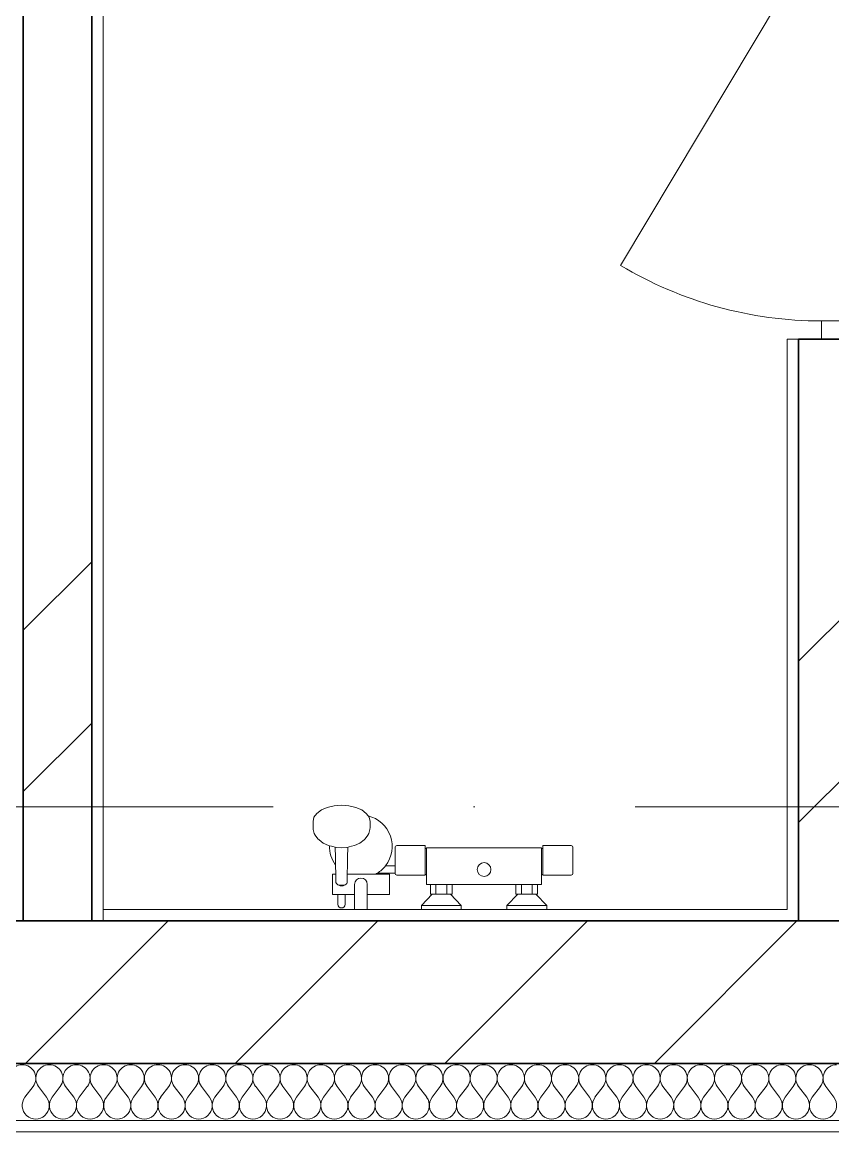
# Model space of a CAD drawing. Header units: millimetres. Extents: x -34838 to 729576, y -214038 to 121482.
# Drawn here: x 539680 to 541102, y -98308 to -96362 of the extents above; entities that cross this region are included whole.
import ezdxf
from ezdxf.enums import TextEntityAlignment as Align

# ---------------------------------------------------------------- set-up
doc = ezdxf.new("R2010")
doc.units = ezdxf.units.MM
doc.header["$MEASUREMENT"] = 0
doc.linetypes.add('Штрихпунктирная', pattern=[1340.555525, 705.555534, -352.777767, 0, -282.222223])
for name, color, linetype in [('А _ ОСІ КООРДИНАЦІЙНІ.3D', 7, 'Continuous'), ('АБ _ 0 _ СТІНИ _ НАВІСНІ .3D', 7, 'Continuous'), ('АБ _ 0 _ СТІНИ _ ПЕРЕГОРОДКИ.3D', 7, 'Continuous'), ('АП _ 0 _ ОБЛАДНАННЯ (НИЖНЄ).3D', 7, 'Continuous'), ('АП _ ТЕП _ ЗОНИ ПРИМІЩЕНЬ .3D', 7, 'Continuous'), ('Двери ARCHICAD', 7, 'Continuous')]:
    doc.layers.add(name, color=color, linetype=linetype)
for name, color, linetype, lineweight in [('А _ ОСІ КООРДИНАЦІЙНІ.3D_Ном._пера__105', 7, 'Continuous', 13), ('А _ ОСІ КООРДИНАЦІЙНІ.3D_Ном._пера__25', 7, 'Continuous', 0), ('АБ _ 0 _ СТІНИ _ НАВІСНІ .3D_Ном._пера__171', 7, 'Continuous', 13), ('АБ _ 0 _ СТІНИ _ НАВІСНІ .3D_Ном._пера__27', 7, 'Continuous', 35), ('АБ _ 0 _ СТІНИ _ НАВІСНІ .3D_Ном._пера__67', 7, 'Continuous', 15), ('АБ _ 0 _ СТІНИ _ НАВІСНІ .3D_Ном._пера__87', 7, 'Continuous', 13), ('АБ _ 0 _ СТІНИ _ ПЕРЕГОРОДКИ.3D_Ном._пера__27', 7, 'Continuous', 35), ('АБ _ 0 _ СТІНИ _ ПЕРЕГОРОДКИ.3D_Ном._пера__87', 7, 'Continuous', 13), ('АП _ 0 _ ОБЛАДНАННЯ (НИЖНЄ).3D_Ном._пера__75', 7, 'Continuous', 13), ('Двери ARCHICAD_Ном._пера__1', 7, 'Continuous', 13), ('Двери ARCHICAD_Ном._пера__23', 7, 'Continuous', 20), ('Двери ARCHICAD_Ном._пера__27', 7, 'Continuous', 35), ('Двери ARCHICAD_Ном._пера__3', 7, 'Continuous', 15), ('Двери ARCHICAD_Ном._пера__87', 7, 'Continuous', 13)]:
    doc.layers.add(name, color=color, linetype=linetype, lineweight=lineweight)
doc.styles.add('СГЕНЕРИР_СТИЛЬ_1', font='Arial.ttf')
pattern_1 = [(45, (518441.8, -97737.7), (-707.107, 707.107), []), (45, (518300.3, -97596.3), (-707.107, 707.107), [])]

# ---------------------------------------------------------------- blocks, each defined once
blk = doc.blocks.new('Стена_75_1', base_point=(539741.8, -93977.7))
at = {"layer": 'АБ _ 0 _ СТІНИ _ ПЕРЕГОРОДКИ.3D', "linetype": 'Continuous', "lineweight": 0, "true_color": 0x000000}
h = blk.add_hatch(dxfattribs=at)
h.set_pattern_fill('М___ЦЕГЛА_ОБЛИЧКУВАЛЬНА__3B', color=18, style=0, pattern_type=2)
h.set_pattern_definition(pattern_1)
h.paths.add_polyline_path([(539681.8, -96047.7), (539681.8, -97917.7), (539801.8, -97917.7), (539801.8, -96047.7)])
h = blk.add_hatch(dxfattribs=at)
h.set_pattern_fill('М___ЦЕГЛА_ОБЛИЧКУВАЛЬНА__3B', color=18, style=0, pattern_type=2)
h.set_pattern_definition(pattern_1)
h.paths.add_polyline_path([(539801.8, -97917.7), (539681.8, -97917.7), (539681.8, -97937.7), (539801.8, -97937.7)])
at = {"layer": 'АБ _ 0 _ СТІНИ _ НАВІСНІ .3D_Ном._пера__27', "color": 7, "linetype": 'Continuous', "lineweight": 35}
for p, q in [((539681.8, -97917.7), (539681.8, -97937.7)), ((539801.8, -97937.7), (539801.8, -97917.7)), ((539681.8, -97937.7), (539801.8, -97937.7))]:
    blk.add_line(p, q, dxfattribs=at)
at = {"layer": 'АБ _ 0 _ СТІНИ _ ПЕРЕГОРОДКИ.3D_Ном._пера__27', "color": 7, "linetype": 'Continuous', "lineweight": 35}
for p, q in [((539681.8, -96047.7), (539681.8, -97917.7)), ((539801.8, -97917.7), (539801.8, -96047.7))]:
    blk.add_line(p, q, dxfattribs=at)
at = {"layer": 'АБ _ 0 _ СТІНИ _ ПЕРЕГОРОДКИ.3D_Ном._пера__87', "color": 7, "linetype": 'Continuous', "lineweight": 13, "flags": 128}
blk.add_lwpolyline([(539821.8, -97917.7), (539821.8, -96067.7)], dxfattribs=at)
blk = doc.blocks.new('*X343', base_point=(518441.8, -97737.7))
at = {"layer": 'АБ _ 0 _ СТІНИ _ НАВІСНІ .3D_Ном._пера__171', "color": 7, "linetype": 'Continuous', "lineweight": 13}
for p, q in [((539684.6, -98247.2), (539698.9, -98228.2)), ((539722.7, -98247.2), (539708.4, -98228.2)), ((539732.2, -98247.2), (539746.5, -98228.2)), ((539770.3, -98247.2), (539756, -98228.2)), ((539779.9, -98247.2), (539794.1, -98228.2)), ((539818, -98247.2), (539803.7, -98228.2)), ((539827.5, -98247.2), (539841.8, -98228.2)), ((539865.6, -98247.2), (539851.3, -98228.2)), ((539875.1, -98247.2), (539889.4, -98228.2)), ((539913.2, -98247.2), (539898.9, -98228.2)), ((539922.7, -98247.2), (539937, -98228.2)), ((539960.8, -98247.2), (539946.5, -98228.2)), ((539970.3, -98247.2), (539984.6, -98228.2)), ((540008.4, -98247.2), (539994.1, -98228.2)), ((540018, -98247.2), (540032.2, -98228.2)), ((540056, -98247.2), (540041.8, -98228.2)), ((540065.6, -98247.2), (540079.9, -98228.2)), ((540103.7, -98247.2), (540089.4, -98228.2)), ((540113.2, -98247.2), (540127.5, -98228.2)), ((540151.3, -98247.2), (540137, -98228.2)), ((540160.8, -98247.2), (540175.1, -98228.2)), ((540198.9, -98247.2), (540184.6, -98228.2)), ((540208.4, -98247.2), (540222.7, -98228.2)), ((540246.5, -98247.2), (540232.2, -98228.2)), ((540256, -98247.2), (540270.3, -98228.2)), ((540294.1, -98247.2), (540279.9, -98228.2)), ((540303.7, -98247.2), (540318, -98228.2)), ((540341.8, -98247.2), (540327.5, -98228.2)), ((540351.3, -98247.2), (540365.6, -98228.2)), ((540389.4, -98247.2), (540375.1, -98228.2)), ((540398.9, -98247.2), (540413.2, -98228.2)), ((540437, -98247.2), (540422.7, -98228.2)), ((540446.5, -98247.2), (540460.8, -98228.2)), ((540484.6, -98247.2), (540470.3, -98228.2)), ((540494.1, -98247.2), (540508.4, -98228.2)), ((540532.2, -98247.2), (540518, -98228.2)), ((540541.8, -98247.2), (540556, -98228.2)), ((540579.9, -98247.2), (540565.6, -98228.2)), ((540589.4, -98247.2), (540603.7, -98228.2)), ((540627.5, -98247.2), (540613.2, -98228.2)), ((540637, -98247.2), (540651.3, -98228.2)), ((540675.1, -98247.2), (540660.8, -98228.2)), ((540684.6, -98247.2), (540698.9, -98228.2)), ((540722.7, -98247.2), (540708.4, -98228.2)), ((540732.2, -98247.2), (540746.5, -98228.2)), ((540770.3, -98247.2), (540756, -98228.2)), ((540779.9, -98247.2), (540794.1, -98228.2)), ((540818, -98247.2), (540803.7, -98228.2)), ((540827.5, -98247.2), (540841.8, -98228.2)), ((540865.6, -98247.2), (540851.3, -98228.2)), ((540875.1, -98247.2), (540889.4, -98228.2)), ((540913.2, -98247.2), (540898.9, -98228.2)), ((540922.7, -98247.2), (540937, -98228.2)), ((540960.8, -98247.2), (540946.5, -98228.2)), ((540970.3, -98247.2), (540984.6, -98228.2)), ((541008.4, -98247.2), (540994.1, -98228.2)), ((541018, -98247.2), (541032.2, -98228.2)), ((541056, -98247.2), (541041.8, -98228.2)), ((541065.6, -98247.2), (541079.9, -98228.2)), ((541103.7, -98247.2), (541089.4, -98228.2))]:
    blk.add_line(p, q, dxfattribs=at)
for centre, start, end in [((539679.9, -98213.9), 90, 216.8699), ((539679.9, -98213.9), 323.1301, 90), ((539727.5, -98213.9), 90, 216.8699), ((539727.5, -98213.9), 323.1301, 90), ((539775.1, -98213.9), 90, 216.8699), ((539775.1, -98213.9), 323.1301, 90), ((539822.7, -98213.9), 90, 216.8699), ((539822.7, -98213.9), 323.1301, 90), ((539870.3, -98213.9), 90, 216.8699), ((539870.3, -98213.9), 323.1301, 90), ((539918, -98213.9), 90, 216.8699), ((539918, -98213.9), 323.1301, 90), ((539965.6, -98213.9), 90, 216.8699), ((539965.6, -98213.9), 323.1301, 90), ((540013.2, -98213.9), 90, 216.8699), ((540013.2, -98213.9), 323.1301, 90), ((540060.8, -98213.9), 90, 216.8699), ((540060.8, -98213.9), 323.1301, 90), ((540108.4, -98213.9), 90, 216.8699), ((540108.4, -98213.9), 323.1301, 90), ((540156, -98213.9), 90, 216.8699), ((540156, -98213.9), 323.1301, 90), ((540203.7, -98213.9), 90, 216.8699), ((540203.7, -98213.9), 323.1301, 90), ((540251.3, -98213.9), 90, 216.8699), ((540251.3, -98213.9), 323.1301, 90), ((540298.9, -98213.9), 90, 216.8699), ((540298.9, -98213.9), 323.1301, 90), ((540346.5, -98213.9), 90, 216.8699), ((540346.5, -98213.9), 323.1301, 90), ((540394.1, -98213.9), 90, 216.8699), ((540394.1, -98213.9), 323.1301, 90), ((540441.8, -98213.9), 90, 216.8699), ((540441.8, -98213.9), 323.1301, 90), ((540489.4, -98213.9), 90, 216.8699), ((540489.4, -98213.9), 323.1301, 90), ((540537, -98213.9), 90, 216.8699), ((540537, -98213.9), 323.1301, 90), ((540584.6, -98213.9), 90, 216.8699), ((540584.6, -98213.9), 323.1301, 90), ((540632.2, -98213.9), 90, 216.8699), ((540632.2, -98213.9), 323.1301, 90), ((540679.9, -98213.9), 90, 216.8699), ((540679.9, -98213.9), 323.1301, 90), ((540727.5, -98213.9), 90, 216.8699), ((540727.5, -98213.9), 323.1301, 90), ((540775.1, -98213.9), 90, 216.8699), ((540775.1, -98213.9), 323.1301, 90), ((540822.7, -98213.9), 90, 216.8699), ((540822.7, -98213.9), 323.1301, 90), ((540870.3, -98213.9), 90, 216.8699), ((540870.3, -98213.9), 323.1301, 90), ((540918, -98213.9), 90, 216.8699), ((540918, -98213.9), 323.1301, 90), ((540965.6, -98213.9), 90, 216.8699), ((540965.6, -98213.9), 323.1301, 90), ((541013.2, -98213.9), 90, 216.8699), ((541013.2, -98213.9), 323.1301, 90), ((541060.8, -98213.9), 90, 216.8699), ((541060.8, -98213.9), 323.1301, 90), ((541108.4, -98213.9), 90, 216.8699), ((539703.7, -98261.5), 143.1301, 36.8699), ((539751.3, -98261.5), 143.1301, 36.8699), ((539798.9, -98261.5), 143.1301, 36.8699), ((539846.5, -98261.5), 143.1301, 36.8699), ((539894.1, -98261.5), 143.1301, 36.8699), ((539941.8, -98261.5), 143.1301, 36.8699), ((539989.4, -98261.5), 143.1301, 36.8699), ((540037, -98261.5), 143.1301, 36.8699), ((540084.6, -98261.5), 143.1301, 36.8699), ((540132.2, -98261.5), 143.1301, 36.8699), ((540179.9, -98261.5), 143.1301, 36.8699), ((540227.5, -98261.5), 143.1301, 36.8699), ((540275.1, -98261.5), 143.1301, 36.8699), ((540322.7, -98261.5), 143.1301, 36.8699), ((540370.3, -98261.5), 143.1301, 36.8699), ((540418, -98261.5), 143.1301, 36.8699), ((540465.6, -98261.5), 143.1301, 36.8699), ((540513.2, -98261.5), 143.1301, 36.8699), ((540560.8, -98261.5), 143.1301, 36.8699), ((540608.4, -98261.5), 143.1301, 36.8699), ((540656, -98261.5), 143.1301, 36.8699), ((540703.7, -98261.5), 143.1301, 36.8699), ((540751.3, -98261.5), 143.1301, 36.8699), ((540798.9, -98261.5), 143.1301, 36.8699), ((540846.5, -98261.5), 143.1301, 36.8699), ((540894.1, -98261.5), 143.1301, 36.8699), ((540941.8, -98261.5), 143.1301, 36.8699), ((540989.4, -98261.5), 143.1301, 36.8699), ((541037, -98261.5), 143.1301, 36.8699), ((541084.6, -98261.5), 143.1301, 36.8699)]:
    blk.add_arc(centre, 23.8, start, end, dxfattribs=at)
blk = doc.blocks.new('Стена_98_1', base_point=(538775.8, -98017.7))
at = {"layer": 'АБ _ 0 _ СТІНИ _ НАВІСНІ .3D', "linetype": 'Continuous', "lineweight": 0, "true_color": 0x000000}
h = blk.add_hatch(dxfattribs=at)
h.set_pattern_fill('М___ЦЕГЛА_ЗВИЧАЙНА_0001', color=18, style=0, pattern_type=2)
h.set_pattern_definition([(45, (518441.76, -97737.7), (-183.8478, 183.8478), [])])
h.paths.add_polyline_path([(538775.8, -97937.7), (538775.8, -98187.7), (546073.7, -98187.7), (546073.7, -98092.7), (546073.7, -97937.7)])
at = {"layer": 'АБ _ 0 _ СТІНИ _ НАВІСНІ .3D_Ном._пера__27', "color": 7, "linetype": 'Continuous', "lineweight": 35}
for p, q in [((539681.8, -97917.7), (539681.8, -97937.7)), ((539801.8, -97937.7), (539801.8, -97917.7)), ((541041.8, -97917.7), (541041.8, -97937.7)), ((539681.8, -97937.7), (538775.8, -97937.7)), ((539681.8, -97937.7), (539801.8, -97937.7)), ((541041.8, -97937.7), (539801.8, -97937.7)), ((541041.8, -97937.7), (541161.8, -97937.7)), ((538775.8, -98187.7), (546073.7, -98187.7))]:
    blk.add_line(p, q, dxfattribs=at)
at = {"layer": 'АБ _ 0 _ СТІНИ _ НАВІСНІ .3D_Ном._пера__67', "color": 7, "linetype": 'Continuous', "lineweight": 15}
blk.add_line((538775.8, -98287.7), (546073.7, -98287.7), dxfattribs=at)
at = {"layer": 'АБ _ 0 _ СТІНИ _ НАВІСНІ .3D_Ном._пера__87', "color": 7, "linetype": 'Continuous', "lineweight": 13, "flags": 128}
for points in [[(541021.8, -97917.7), (539821.8, -97917.7)], [(538775.8, -98307.7), (546073.7, -98307.7)]]:
    blk.add_lwpolyline(points, dxfattribs=at)
at = {"layer": 'АБ _ 0 _ СТІНИ _ НАВІСНІ .3D', "color": 7, "lineweight": 20}
blk.add_blockref('*X343', (518441.8, -97737.7), dxfattribs=at)
blk = doc.blocks.new('Металлическая Дверь 22_14')
at = {"layer": 'Двери ARCHICAD_Ном._пера__1', "color": 7, "linetype": 'Continuous', "lineweight": 13}
blk.add_arc((343, 0), 686, 149.1076, 180, dxfattribs=at)
at = {"layer": 'Двери ARCHICAD_Ном._пера__23', "color": 7, "linetype": 'Continuous', "lineweight": 20}
for p, q in [((-343, 0), (-375, 0)), ((-375, 0), (-375, -100)), ((-343, -100), (-343, 0)), ((375, 0), (343, 0)), ((343, 0), (343, -100)), ((375, -100), (375, 0)), ((-375, -100), (-343, -100)), ((343, -100), (375, -100))]:
    blk.add_line(p, q, dxfattribs=at)
at = {"layer": 'Двери ARCHICAD_Ном._пера__27', "color": 7, "linetype": 'Continuous', "lineweight": 35}
for p, q in [((-375, 0), (-375, 40)), ((-375, 0), (-375, 40)), ((375, 0), (375, 40)), ((375, 0), (375, 40)), ((-375, -80), (-375, 0)), ((-375, -80), (-375, 0)), ((375, -80), (375, 0)), ((375, -80), (375, 0))]:
    blk.add_line(p, q, dxfattribs=at)
at = {"layer": 'Двери ARCHICAD_Ном._пера__3', "color": 7, "linetype": 'Continuous', "lineweight": 15}
blk.add_line((343, 0), (-245.7, 352.2), dxfattribs=at)
at = {"layer": 'Двери ARCHICAD_Ном._пера__87', "color": 7, "linetype": 'Continuous', "lineweight": 13}
for p, q in [((-375, 60), (-418, 60)), ((-375, 60), (-418, 60)), ((-375, 40), (-375, 60)), ((-375, 40), (-375, 60)), ((375, 40), (375, 60)), ((375, 40), (375, 60)), ((375, 60), (418, 60)), ((375, 60), (418, 60)), ((-375, -100), (-375, -80)), ((-375, -100), (-375, -80)), ((375, -100), (375, -80)), ((375, -100), (375, -80)), ((-375, -100), (-418, -100)), ((-375, -100), (-418, -100)), ((375, -100), (418, -100)), ((375, -100), (418, -100))]:
    blk.add_line(p, q, dxfattribs=at)
blk = doc.blocks.new('Стена_101_1', base_point=(541101.8, -93977.7))
at = {"layer": 'АБ _ 0 _ СТІНИ _ ПЕРЕГОРОДКИ.3D', "linetype": 'Continuous', "lineweight": 0, "true_color": 0x000000}
h = blk.add_hatch(dxfattribs=at)
h.set_pattern_fill('М___ЦЕГЛА_ОБЛИЧКУВАЛЬНА__3B', color=18, style=0, pattern_type=2)
h.set_pattern_definition(pattern_1)
h.paths.add_polyline_path([(541041.8, -96917.7), (541041.8, -97917.7), (541161.8, -97917.7), (541161.8, -96917.7)])
h = blk.add_hatch(dxfattribs=at)
h.set_pattern_fill('М___ЦЕГЛА_ОБЛИЧКУВАЛЬНА__3B', color=18, style=0, pattern_type=2)
h.set_pattern_definition(pattern_1)
h.paths.add_polyline_path([(541161.8, -97917.7), (541041.8, -97917.7), (541041.8, -97937.7), (541161.8, -97937.7)])
at = {"layer": 'АБ _ 0 _ СТІНИ _ НАВІСНІ .3D_Ном._пера__27', "color": 7, "linetype": 'Continuous', "lineweight": 35}
for p, q in [((541041.8, -97917.7), (541041.8, -97937.7)), ((541041.8, -97937.7), (541161.8, -97937.7))]:
    blk.add_line(p, q, dxfattribs=at)
at = {"layer": 'АБ _ 0 _ СТІНИ _ ПЕРЕГОРОДКИ.3D_Ном._пера__27', "color": 7, "linetype": 'Continuous', "lineweight": 35}
for p, q in [((541041.8, -96917.7), (541041.8, -97917.7)), ((541081.8, -96917.7), (541041.8, -96917.7)), ((541161.8, -96917.7), (541081.8, -96917.7))]:
    blk.add_line(p, q, dxfattribs=at)
at = {"layer": 'АБ _ 0 _ СТІНИ _ ПЕРЕГОРОДКИ.3D_Ном._пера__87', "color": 7, "linetype": 'Continuous', "lineweight": 13}
for p, q in [((541021.8, -96917.7), (541021.8, -96960.7)), ((541041.8, -96917.7), (541021.8, -96917.7))]:
    blk.add_line(p, q, dxfattribs=at)
at = {"layer": 'АБ _ 0 _ СТІНИ _ ПЕРЕГОРОДКИ.3D_Ном._пера__87', "color": 7, "linetype": 'Continuous', "lineweight": 13, "flags": 128}
blk.add_lwpolyline([(541021.8, -96917.7), (541021.8, -97917.7)], dxfattribs=at)
at = {"layer": 'Двери ARCHICAD', "color": 7, "linetype": 'Continuous', "lineweight": 18, "zscale": 1000, "rotation": 90}
blk.add_blockref('Металлическая Дверь 22_14', (541081.8, -96542.7), dxfattribs=at)
blk = doc.blocks.new('Душевой Гарнитур 22')
at = {"layer": 'АП _ 0 _ ОБЛАДНАННЯ (НИЖНЄ).3D_Ном._пера__75', "color": 7, "linetype": 'Continuous', "lineweight": 13}
for p, q in [((-40, 0), (-110, 0)), ((-110, 0), (-110, -7)), ((-40, -7), (-40, 0)), ((110, 0), (40, 0)), ((40, 0), (40, -7)), ((110, -7), (110, 0)), ((-110, -7), (-91, -27)), ((-110, -7), (-40, -7)), ((-59, -27), (-40, -7)), ((40, -7), (59, -27)), ((40, -7), (110, -7)), ((91, -27), (110, -7)), ((227, 0), (205, 0)), ((205, 0), (205, -26)), ((227, -26), (227, 0)), ((243.5, -9), (243.5, -26)), ((256.5, -26), (256.5, -9)), ((-91, -27), (-94, -27)), ((-94, -27), (-94, -44)), ((-91, -27), (-59, -27)), ((-84.5, -27), (-84.5, -44)), ((-65.5, -27), (-65.5, -44)), ((-56, -27), (-59, -27)), ((-56, -44), (-56, -27)), ((59, -27), (56, -27)), ((56, -27), (56, -44)), ((59, -27), (91, -27)), ((65.5, -27), (65.5, -44)), ((84.5, -27), (84.5, -44)), ((94, -27), (91, -27)), ((94, -44), (94, -27)), ((205, -26), (166, -26)), ((166, -26), (166, -62)), ((205, -26), (205, -44)), ((243.5, -26), (227, -26)), ((227, -44), (227, -26)), ((227, -44), (227, -26)), ((243.5, -26), (256.5, -26)), ((266, -26), (256.5, -26)), ((266, -62), (266, -26)), ((-94, -44), (-101, -44)), ((-101, -44), (-101, -61)), ((-94, -44), (-56, -44)), ((56, -44), (-56, -44)), ((56, -44), (94, -44)), ((101, -44), (94, -44)), ((101, -61), (101, -44)), ((239.5, -91.1), (240, -48.8)), ((240, -48.8), (240.2, -47.2)), ((240.2, -47.2), (240.9, -45.7)), ((240.9, -45.7), (242.1, -44.3)), ((242.1, -44.3), (243.5, -43.3)), ((243.5, -43.3), (245, -42.8)), ((247.4, -41.6), (245, -42.8)), ((245, -42.8), (245.2, -42.7)), ((245, -42.8), (245, -42.8)), ((245.2, -42.7), (247, -42.5)), ((247, -42.5), (253, -42.5)), ((250, -41.2), (247.4, -41.6)), ((252.6, -41.6), (250, -41.2)), ((255, -42.8), (252.6, -41.6)), ((253, -42.5), (254.8, -42.7)), ((254.8, -42.7), (255, -42.8)), ((255, -42.8), (255, -42.8)), ((255, -42.8), (256.5, -43.3)), ((256.5, -43.3), (257.9, -44.3)), ((257.9, -44.3), (259.1, -45.7)), ((259.1, -45.7), (259.8, -47.2)), ((259.8, -47.2), (260, -48.8)), ((260.5, -91.1), (260, -48.8)), ((-156, -63.1), (-156, -108.9)), ((-103, -60.1), (-153, -60.1)), ((-103, -61), (-103, -60.1)), ((-101, -61), (-103, -61)), ((-103, -61), (-103, -107)), ((-101, -107), (-101, -61)), ((103, -61), (101, -61)), ((101, -61), (101, -107.2)), ((153, -60.1), (103, -60.1)), ((103, -60.1), (103, -61)), ((103, -107), (103, -61)), ((156, -63.5), (156, -63.1)), ((187.3, -63.5), (156, -63.5)), ((156, -76.5), (156, -63.5)), ((156, -108.9), (156, -76.5)), ((156, -76.5), (172.7, -76.5)), ((166, -62), (190, -62)), ((190, -62), (239.8, -62)), ((260.3, -77.9), (260.2, -62)), ((260.2, -62), (266, -62)), ((239, -109.3), (239.5, -91.1)), ((261, -109.3), (260.5, -91.1)), ((-153, -111.9), (-103, -111.9)), ((-103, -111.9), (-103, -107)), ((-103, -107), (-101, -107)), ((-101, -107), (-101, -107.2)), ((-101, -107.2), (-101, -107.8)), ((-101, -107.8), (-101, -108)), ((-101, -108), (101, -108)), ((101, -107.2), (101, -107)), ((101, -107), (103, -107)), ((101, -107.8), (101, -107.2)), ((101, -108), (101, -107.8)), ((103, -107), (103, -111.9)), ((103, -111.9), (153, -111.9)), ((217.8, -116.4), (210.5, -121.8)), ((227.2, -112.2), (217.8, -116.4)), ((232.4, -110.8), (227.2, -112.2)), ((240.9, -108.8), (232.4, -110.8)), ((250, -108.1), (240.9, -108.8)), ((259.1, -108.8), (250, -108.1)), ((267.6, -110.8), (259.1, -108.8)), ((267.6, -110.8), (271, -111.7)), ((272.8, -112.2), (271, -111.7)), ((282.2, -116.4), (272.8, -112.2)), ((289.5, -121.8), (282.2, -116.4)), ((202.2, -133), (200.5, -140.4)), ((203.6, -130.3), (202.2, -133)), ((208.4, -123.6), (203.6, -130.3)), ((210.5, -121.8), (208.4, -123.6)), ((291.6, -123.6), (289.5, -121.8)), ((296.4, -130.3), (291.6, -123.6)), ((297.8, -133), (296.4, -130.3)), ((299.5, -140.4), (297.8, -133)), ((200.5, -140.4), (200, -143.6)), ((200, -143.6), (200, -154.2)), ((200, -154.2), (201.7, -161.6)), ((298.3, -161.6), (300, -154.2)), ((300, -143.6), (299.5, -140.4)), ((300, -154.2), (300, -143.6)), ((201.7, -161.6), (203.4, -164)), ((203.4, -164), (206.7, -168.5)), ((206.7, -168.5), (214.6, -174.5)), ((214.6, -174.5), (225, -179)), ((275, -179), (285.4, -174.5)), ((285.4, -174.5), (293.3, -168.5)), ((293.3, -168.5), (298.3, -161.6)), ((225, -179), (237.1, -181.9)), ((237.1, -181.9), (250, -182.9)), ((250, -182.9), (262.9, -181.9)), ((262.9, -181.9), (275, -179))]:
    blk.add_line(p, q, dxfattribs=at)
blk.add_circle((0, -70), 12, dxfattribs=at)
for centre, radius, start, end in [((250, -9), 6.5, 0, 180), ((216, -44), 11, 180, 0), ((-153, -63.1), 3, 90, 180), ((153, -63.1), 3, 0, 90), ((216, -110.5), 55, 141.8869, 256.7735), ((216, -110.5), 55, 121.3994, 141.8869), ((216, -110.5), 55, 118.2578, 121.3994), ((216.2, -110.3), 54.8, 358.5584, 36.3009), ((-153, -108.9), 3, 180, 270), ((153, -108.9), 3, 270, 0)]:
    blk.add_arc(centre, radius, start, end, dxfattribs=at)
blk = doc.blocks.new('Стандартный Маркер Сетки_2')
at = {"layer": 'А _ ОСІ КООРДИНАЦІЙНІ.3D_Ном._пера__105', "color": 7, "linetype": 'Штрихпунктирная', "lineweight": 13}
blk.add_line((500, 0), (99754.182117, 0), dxfattribs=at)
at = {"layer": 'А _ ОСІ КООРДИНАЦІЙНІ.3D_Ном._пера__25', "color": 7, "lineweight": 0, "style": 'СГЕНЕРИР_СТИЛЬ_1'}
blk.add_attdef('AC_MarkerText_1', text='', height=700, dxfattribs=at).set_placement((-1000, 40.005), align=Align.MIDDLE_CENTER)

msp = doc.modelspace()

# ---------------------------------------------------------------- linework, layer by layer
at = {"layer": 'АП _ ТЕП _ ЗОНИ ПРИМІЩЕНЬ .3D', "color": 254, "linetype": 'Continuous', "lineweight": 0, "true_color": 0xddc2d0, "flags": 128}
msp.add_lwpolyline([(539821.8, -97937.3), (542241.8, -97937.3), (542241.8, -97917.7), (542241.8, -97537.7), (542641.8, -97537.7), (542641.8, -97917.7), (545121.8, -97917.7), (545121.8, -94057.7), (539821.8, -94057.7)], close=True, dxfattribs=at)

# ---------------------------------------------------------------- block references
at = {"layer": 'А _ ОСІ КООРДИНАЦІЙНІ.3D', "color": 7, "linetype": 'Continuous', "lineweight": 60, "zscale": 1000}
msp.add_blockref('Стандартный Маркер Сетки_2', (513441.8, -97737.7), dxfattribs=at)
at = {"layer": 'АБ _ 0 _ СТІНИ _ НАВІСНІ .3D', "color": 7, "lineweight": 20}
msp.add_blockref('Стена_98_1', (538775.8, -98017.7), dxfattribs=at)
at = {"layer": 'АБ _ 0 _ СТІНИ _ ПЕРЕГОРОДКИ.3D', "color": 7, "lineweight": 20}
for name, p in [('Стена_75_1', (539741.8, -93977.7)), ('Стена_101_1', (541101.8, -93977.7))]:
    msp.add_blockref(name, p, dxfattribs=at)
at = {"layer": 'АП _ 0 _ ОБЛАДНАННЯ (НИЖНЄ).3D', "color": 7, "linetype": 'Continuous', "lineweight": 13, "zscale": 1000, "rotation": 180}
msp.add_blockref('Душевой Гарнитур 22', (540490, -97917.7), dxfattribs=at)

doc.saveas('drawing.dxf')
